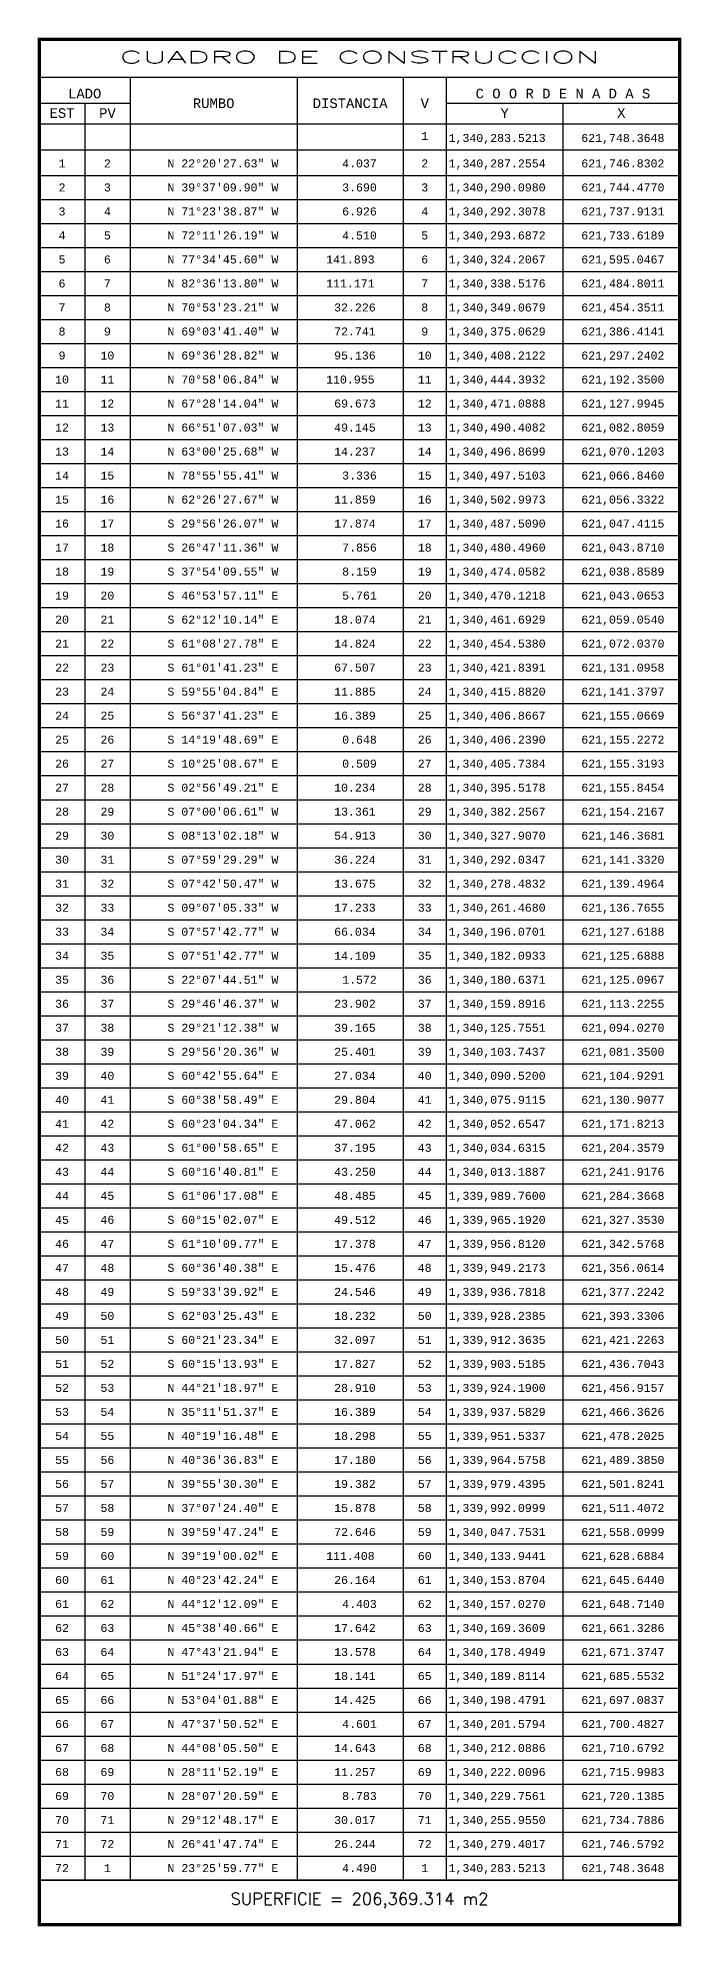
# Model space of a CAD drawing. Header units: millimetres. Extents: x 621035 to 622728, y 1339683 to 1340509.
# Drawn here: x 622527 to 622728, y 1339683 to 1340272 of the extents above; entities that cross this region are included whole.
import ezdxf
from ezdxf.enums import TextEntityAlignment as Align

# ---------------------------------------------------------------- set-up
doc = ezdxf.new("R2010")
doc.units = ezdxf.units.MM
for name, color, linetype in [('CVL_CUADCON', 1, 'Continuous'), ('CVL_CUADCON_LIN', 8, 'Continuous'), ('CVL_CUADCON_TIT', 1, 'Continuous'), ('CVL_CUADCON_TX', 2, 'Continuous')]:
    doc.layers.add(name, color=color, linetype=linetype)
doc.styles.add('HUECA1', font='hueca1.shx')
doc.styles.add('MONOTXT4', font='monotxt4.shx')

msp = doc.modelspace()

# ---------------------------------------------------------------- linework, layer by layer
at = {"layer": 'CVL_CUADCON', "color": 1, "linetype": 'Continuous', "const_width": 1, "flags": 128}
msp.add_lwpolyline([(622527.31, 1340271.92), (622727.25, 1340271.92), (622727.25, 1339683.01), (622527.31, 1339683.01)], close=True, dxfattribs=at)
at = {"layer": 'CVL_CUADCON', "color": 1, "linetype": 'Continuous', "const_width": 0.375, "flags": 128}
for points in [[(622527.31, 1340260.05), (622727.25, 1340260.05)], [(622527.31, 1340245.51), (622727.25, 1340245.51)], [(622527.31, 1339696.92), (622727.25, 1339696.92)]]:
    msp.add_lwpolyline(points, dxfattribs=at)
at = {"layer": 'CVL_CUADCON_LIN', "color": 8, "linetype": 'Continuous'}
for p, q in [((622555.64, 1340260.05), (622555.64, 1339696.92)), ((622607.81, 1340260.05), (622607.81, 1339696.92)), ((622640.92, 1340260.05), (622640.92, 1339696.92)), ((622654.39, 1340260.05), (622654.39, 1339696.92)), ((622527.31, 1340251.98), (622555.64, 1340251.98)), ((622541.46, 1340251.98), (622541.46, 1339696.92)), ((622654.39, 1340251.98), (622727.25, 1340251.98)), ((622690.82, 1340251.98), (622690.82, 1339696.92)), ((622527.31, 1340237.37), (622727.25, 1340237.37)), ((622527.31, 1340229.42), (622727.25, 1340229.42)), ((622527.31, 1340221.92), (622727.25, 1340221.92)), ((622527.31, 1340214.42), (622727.25, 1340214.42)), ((622527.31, 1340206.92), (622727.25, 1340206.92)), ((622527.31, 1340199.42), (622727.25, 1340199.42)), ((622527.31, 1340191.92), (622727.25, 1340191.92)), ((622527.31, 1340184.42), (622727.25, 1340184.42)), ((622527.31, 1340176.92), (622727.25, 1340176.92)), ((622527.31, 1340169.42), (622727.25, 1340169.42)), ((622527.31, 1340161.92), (622727.25, 1340161.92)), ((622527.31, 1340154.42), (622727.25, 1340154.42)), ((622527.31, 1340146.92), (622727.25, 1340146.92)), ((622527.31, 1340139.42), (622727.25, 1340139.42)), ((622527.31, 1340131.92), (622727.25, 1340131.92)), ((622527.31, 1340124.42), (622727.25, 1340124.42)), ((622527.31, 1340116.92), (622727.25, 1340116.92)), ((622527.31, 1340109.42), (622727.25, 1340109.42)), ((622527.31, 1340101.92), (622727.25, 1340101.92)), ((622527.31, 1340094.42), (622727.25, 1340094.42)), ((622527.31, 1340086.92), (622727.25, 1340086.92)), ((622527.31, 1340079.42), (622727.25, 1340079.42)), ((622527.31, 1340071.92), (622727.25, 1340071.92)), ((622527.31, 1340064.42), (622727.25, 1340064.42)), ((622527.31, 1340056.92), (622727.25, 1340056.92)), ((622527.31, 1340049.42), (622727.25, 1340049.42)), ((622527.31, 1340041.92), (622727.25, 1340041.92)), ((622527.31, 1340034.42), (622727.25, 1340034.42)), ((622527.31, 1340026.92), (622727.25, 1340026.92)), ((622527.31, 1340019.42), (622727.25, 1340019.42)), ((622527.31, 1340011.92), (622727.25, 1340011.92)), ((622527.31, 1340004.42), (622727.25, 1340004.42)), ((622527.31, 1339996.92), (622727.25, 1339996.92)), ((622527.31, 1339989.42), (622727.25, 1339989.42)), ((622527.31, 1339981.92), (622727.25, 1339981.92)), ((622527.31, 1339974.42), (622727.25, 1339974.42)), ((622527.31, 1339966.92), (622727.25, 1339966.92)), ((622527.31, 1339959.42), (622727.25, 1339959.42)), ((622527.31, 1339951.92), (622727.25, 1339951.92)), ((622527.31, 1339944.42), (622727.25, 1339944.42)), ((622527.31, 1339936.92), (622727.25, 1339936.92)), ((622527.31, 1339929.42), (622727.25, 1339929.42)), ((622527.31, 1339921.92), (622727.25, 1339921.92)), ((622527.31, 1339914.42), (622727.25, 1339914.42)), ((622527.31, 1339906.92), (622727.25, 1339906.92)), ((622527.31, 1339899.42), (622727.25, 1339899.42)), ((622527.31, 1339891.92), (622727.25, 1339891.92)), ((622527.31, 1339884.42), (622727.25, 1339884.42)), ((622527.31, 1339876.92), (622727.25, 1339876.92)), ((622527.31, 1339869.42), (622727.25, 1339869.42)), ((622527.31, 1339861.92), (622727.25, 1339861.92)), ((622527.31, 1339854.42), (622727.25, 1339854.42)), ((622527.31, 1339846.92), (622727.25, 1339846.92)), ((622527.31, 1339839.42), (622727.25, 1339839.42)), ((622527.31, 1339831.92), (622727.25, 1339831.92)), ((622527.31, 1339824.42), (622727.25, 1339824.42)), ((622527.31, 1339816.92), (622727.25, 1339816.92)), ((622527.31, 1339809.42), (622727.25, 1339809.42)), ((622527.31, 1339801.92), (622727.25, 1339801.92)), ((622527.31, 1339794.42), (622727.25, 1339794.42)), ((622527.31, 1339786.92), (622727.25, 1339786.92)), ((622527.31, 1339779.42), (622727.25, 1339779.42)), ((622527.31, 1339771.92), (622727.25, 1339771.92)), ((622527.31, 1339764.42), (622727.25, 1339764.42)), ((622527.31, 1339756.92), (622727.25, 1339756.92)), ((622527.31, 1339749.42), (622727.25, 1339749.42)), ((622527.31, 1339741.92), (622727.25, 1339741.92)), ((622527.31, 1339734.42), (622727.25, 1339734.42)), ((622527.31, 1339726.92), (622727.25, 1339726.92)), ((622527.31, 1339719.42), (622727.25, 1339719.42)), ((622527.31, 1339711.92), (622727.25, 1339711.92)), ((622527.31, 1339704.42), (622727.25, 1339704.42)), ((622527.31, 1339696.92), (622727.25, 1339696.92))]:
    msp.add_line(p, q, dxfattribs=at)

# ---------------------------------------------------------------- texts
at = {"layer": 'CVL_CUADCON_TIT', "color": 1, "style": 'HUECA1', "width": 1.758658}
msp.add_text('CUADRO DE CONSTRUCCION', height=3.75, dxfattribs=at).set_placement((622552.31, 1340264.5), (622702.25, 1340264.5), align=Align.FIT)
at = {"layer": 'CVL_CUADCON_TIT', "color": 1, "style": 'MONOTXT4'}
for s, p in [('LADO', (622541.46, 1340253.5)), ('C O O R D E N A D A S', (622690.81, 1340253.5)), ('EST', (622534.39, 1340247.41)), ('PV', (622548.56, 1340247.41)), ('Y', (622672.61, 1340247.41)), ('X', (622709.04, 1340247.41))]:
    msp.add_text(s, height=3, dxfattribs=at).set_placement(p, align=Align.CENTER)
at = {"layer": 'CVL_CUADCON_TIT', "color": 1}
for s, height, style, p in [('RUMBO', 3, 'MONOTXT4', (622581.74, 1340251.97)), ('DISTANCIA', 3, 'MONOTXT4', (622624.36, 1340251.97)), ('V', 3, 'MONOTXT4', (622647.66, 1340251.97)), ('SUPERFICIE = 206,369.314 m2', 3.75, 'HUECA1', (622627.28, 1339690.51))]:
    msp.add_text(s, height=height, dxfattribs=dict(at, style=style)).set_placement(p, align=Align.MIDDLE)
at = {"layer": 'CVL_CUADCON_TX', "color": 2, "style": 'MONOTXT4'}
for s, p in [('1', (622647.65, 1340240.49)), ('1', (622534.39, 1340231.92)), ('2', (622548.55, 1340231.92)), ('2', (622647.65, 1340231.92)), ('2', (622534.39, 1340224.42)), ('3', (622548.55, 1340224.42)), ('3', (622647.65, 1340224.42)), ('3', (622534.39, 1340216.92)), ('4', (622548.55, 1340216.92)), ('4', (622647.65, 1340216.92)), ('4', (622534.39, 1340209.42)), ('5', (622548.55, 1340209.42)), ('5', (622647.65, 1340209.42)), ('5', (622534.39, 1340201.92)), ('6', (622548.55, 1340201.92)), ('6', (622647.65, 1340201.92)), ('6', (622534.39, 1340194.42)), ('7', (622548.55, 1340194.42)), ('7', (622647.65, 1340194.42)), ('7', (622534.39, 1340186.92)), ('8', (622548.55, 1340186.92)), ('8', (622647.65, 1340186.92)), ('8', (622534.39, 1340179.42)), ('9', (622548.55, 1340179.42)), ('9', (622647.65, 1340179.42)), ('9', (622534.39, 1340171.92)), ('10', (622548.55, 1340171.92)), ('10', (622647.65, 1340171.92)), ('10', (622534.39, 1340164.42)), ('11', (622548.55, 1340164.42)), ('11', (622647.65, 1340164.42)), ('11', (622534.39, 1340156.92)), ('12', (622548.55, 1340156.92)), ('12', (622647.65, 1340156.92)), ('12', (622534.39, 1340149.42)), ('13', (622548.55, 1340149.42)), ('13', (622647.65, 1340149.42)), ('13', (622534.39, 1340141.92)), ('14', (622548.55, 1340141.92)), ('14', (622647.65, 1340141.92)), ('14', (622534.39, 1340134.42)), ('15', (622548.55, 1340134.42)), ('15', (622647.65, 1340134.42)), ('15', (622534.39, 1340126.92)), ('16', (622548.55, 1340126.92)), ('16', (622647.65, 1340126.92)), ('16', (622534.39, 1340119.42)), ('17', (622548.55, 1340119.42)), ('17', (622647.65, 1340119.42)), ('17', (622534.39, 1340111.92)), ('18', (622548.55, 1340111.92)), ('18', (622647.65, 1340111.92)), ('18', (622534.39, 1340104.42)), ('19', (622548.55, 1340104.42)), ('19', (622647.65, 1340104.42)), ('19', (622534.39, 1340096.92)), ('20', (622548.55, 1340096.92)), ('20', (622647.65, 1340096.92)), ('20', (622534.39, 1340089.42)), ('21', (622548.55, 1340089.42)), ('21', (622647.65, 1340089.42)), ('21', (622534.39, 1340081.92)), ('22', (622548.55, 1340081.92)), ('22', (622647.65, 1340081.92)), ('22', (622534.39, 1340074.42)), ('23', (622548.55, 1340074.42)), ('23', (622647.65, 1340074.42)), ('23', (622534.39, 1340066.92)), ('24', (622548.55, 1340066.92)), ('24', (622647.65, 1340066.92)), ('24', (622534.39, 1340059.42)), ('25', (622548.55, 1340059.42)), ('25', (622647.65, 1340059.42)), ('25', (622534.39, 1340051.92)), ('26', (622548.55, 1340051.92)), ('26', (622647.65, 1340051.92)), ('26', (622534.39, 1340044.42)), ('27', (622548.55, 1340044.42)), ('27', (622647.65, 1340044.42)), ('27', (622534.39, 1340036.92)), ('28', (622548.55, 1340036.92)), ('28', (622647.65, 1340036.92)), ('28', (622534.39, 1340029.42)), ('29', (622548.55, 1340029.42)), ('29', (622647.65, 1340029.42)), ('29', (622534.39, 1340021.92)), ('30', (622548.55, 1340021.92)), ('30', (622647.65, 1340021.92)), ('30', (622534.39, 1340014.42)), ('31', (622548.55, 1340014.42)), ('31', (622647.65, 1340014.42)), ('31', (622534.39, 1340006.92)), ('32', (622548.55, 1340006.92)), ('32', (622647.65, 1340006.92)), ('32', (622534.39, 1339999.42)), ('33', (622548.55, 1339999.42)), ('33', (622647.65, 1339999.42)), ('33', (622534.39, 1339991.92)), ('34', (622548.55, 1339991.92)), ('34', (622647.65, 1339991.92)), ('34', (622534.39, 1339984.42)), ('35', (622548.55, 1339984.42)), ('35', (622647.65, 1339984.42)), ('35', (622534.39, 1339976.92)), ('36', (622548.55, 1339976.92)), ('36', (622647.65, 1339976.92)), ('36', (622534.39, 1339969.42)), ('37', (622548.55, 1339969.42)), ('37', (622647.65, 1339969.42)), ('37', (622534.39, 1339961.92)), ('38', (622548.55, 1339961.92)), ('38', (622647.65, 1339961.92)), ('38', (622534.39, 1339954.42)), ('39', (622548.55, 1339954.42)), ('39', (622647.65, 1339954.42)), ('39', (622534.39, 1339946.92)), ('40', (622548.55, 1339946.92)), ('40', (622647.65, 1339946.92)), ('40', (622534.39, 1339939.42)), ('41', (622548.55, 1339939.42)), ('41', (622647.65, 1339939.42)), ('41', (622534.39, 1339931.92)), ('42', (622548.55, 1339931.92)), ('42', (622647.65, 1339931.92)), ('42', (622534.39, 1339924.42)), ('43', (622548.55, 1339924.42)), ('43', (622647.65, 1339924.42)), ('43', (622534.39, 1339916.92)), ('44', (622548.55, 1339916.92)), ('44', (622647.65, 1339916.92)), ('44', (622534.39, 1339909.42)), ('45', (622548.55, 1339909.42)), ('45', (622647.65, 1339909.42)), ('45', (622534.39, 1339901.92)), ('46', (622548.55, 1339901.92)), ('46', (622647.65, 1339901.92)), ('46', (622534.39, 1339894.42)), ('47', (622548.55, 1339894.42)), ('47', (622647.65, 1339894.42)), ('47', (622534.39, 1339886.92)), ('48', (622548.55, 1339886.92)), ('48', (622647.65, 1339886.92)), ('48', (622534.39, 1339879.42)), ('49', (622548.55, 1339879.42)), ('49', (622647.65, 1339879.42)), ('49', (622534.39, 1339871.92)), ('50', (622548.55, 1339871.92)), ('50', (622647.65, 1339871.92)), ('50', (622534.39, 1339864.42)), ('51', (622548.55, 1339864.42)), ('51', (622647.65, 1339864.42)), ('51', (622534.39, 1339856.92)), ('52', (622548.55, 1339856.92)), ('52', (622647.65, 1339856.92)), ('52', (622534.39, 1339849.42)), ('53', (622548.55, 1339849.42)), ('53', (622647.65, 1339849.42)), ('53', (622534.39, 1339841.92)), ('54', (622548.55, 1339841.92)), ('54', (622647.65, 1339841.92)), ('54', (622534.39, 1339834.42)), ('55', (622548.55, 1339834.42)), ('55', (622647.65, 1339834.42)), ('55', (622534.39, 1339826.92)), ('56', (622548.55, 1339826.92)), ('56', (622647.65, 1339826.92)), ('56', (622534.39, 1339819.42)), ('57', (622548.55, 1339819.42)), ('57', (622647.65, 1339819.42)), ('57', (622534.39, 1339811.92)), ('58', (622548.55, 1339811.92)), ('58', (622647.65, 1339811.92)), ('58', (622534.39, 1339804.42)), ('59', (622548.55, 1339804.42)), ('59', (622647.65, 1339804.42)), ('59', (622534.39, 1339796.92)), ('60', (622548.55, 1339796.92)), ('60', (622647.65, 1339796.92)), ('60', (622534.39, 1339789.42)), ('61', (622548.55, 1339789.42)), ('61', (622647.65, 1339789.42)), ('61', (622534.39, 1339781.92)), ('62', (622548.55, 1339781.92)), ('62', (622647.65, 1339781.92)), ('62', (622534.39, 1339774.42)), ('63', (622548.55, 1339774.42)), ('63', (622647.65, 1339774.42)), ('63', (622534.39, 1339766.92)), ('64', (622548.55, 1339766.92)), ('64', (622647.65, 1339766.92)), ('64', (622534.39, 1339759.42)), ('65', (622548.55, 1339759.42)), ('65', (622647.65, 1339759.42)), ('65', (622534.39, 1339751.92)), ('66', (622548.55, 1339751.92)), ('66', (622647.65, 1339751.92)), ('66', (622534.39, 1339744.42)), ('67', (622548.55, 1339744.42)), ('67', (622647.65, 1339744.42)), ('67', (622534.39, 1339736.92)), ('68', (622548.55, 1339736.92)), ('68', (622647.65, 1339736.92)), ('68', (622534.39, 1339729.42)), ('69', (622548.55, 1339729.42)), ('69', (622647.65, 1339729.42)), ('69', (622534.39, 1339721.92)), ('70', (622548.55, 1339721.92)), ('70', (622647.65, 1339721.92)), ('70', (622534.39, 1339714.42)), ('71', (622548.55, 1339714.42)), ('71', (622647.65, 1339714.42)), ('71', (622534.39, 1339706.92)), ('72', (622548.55, 1339706.92)), ('72', (622647.65, 1339706.92)), ('72', (622534.39, 1339699.42)), ('1', (622548.55, 1339699.42)), ('1', (622647.65, 1339699.42))]:
    msp.add_text(s, height=2.5, dxfattribs=at).set_placement(p, align=Align.CENTER)
for s, p in [('1,340,283.5213', (622655.11, 1340239.87)), ('621,748.3648', (622696.54, 1340239.87)), ('N 22%%d20\'27.63" W', (622567.31, 1340231.92)), ('4.037', (622621.86, 1340231.92)), ('1,340,287.2554', (622655.11, 1340231.92)), ('621,746.8302', (622696.54, 1340231.92)), ('N 39%%d37\'09.90" W', (622567.31, 1340224.42)), ('3.690', (622621.86, 1340224.42)), ('1,340,290.0980', (622655.11, 1340224.42)), ('621,744.4770', (622696.54, 1340224.42)), ('N 71%%d23\'38.87" W', (622567.31, 1340216.92)), ('6.926', (622621.86, 1340216.92)), ('1,340,292.3078', (622655.11, 1340216.92)), ('621,737.9131', (622696.54, 1340216.92)), ('N 72%%d11\'26.19" W', (622567.31, 1340209.42)), ('4.510', (622621.86, 1340209.42)), ('1,340,293.6872', (622655.11, 1340209.42)), ('621,733.6189', (622696.54, 1340209.42)), ('N 77%%d34\'45.60" W', (622567.31, 1340201.92)), ('141.893', (622616.86, 1340201.92)), ('1,340,324.2067', (622655.11, 1340201.92)), ('621,595.0467', (622696.54, 1340201.92)), ('N 82%%d36\'13.80" W', (622567.31, 1340194.42)), ('111.171', (622616.86, 1340194.42)), ('1,340,338.5176', (622655.11, 1340194.42)), ('621,484.8011', (622696.54, 1340194.42)), ('N 70%%d53\'23.21" W', (622567.31, 1340186.92)), ('32.226', (622619.36, 1340186.92)), ('1,340,349.0679', (622655.11, 1340186.92)), ('621,454.3511', (622696.54, 1340186.92)), ('N 69%%d03\'41.40" W', (622567.31, 1340179.42)), ('72.741', (622619.36, 1340179.42)), ('1,340,375.0629', (622655.11, 1340179.42)), ('621,386.4141', (622696.54, 1340179.42)), ('N 69%%d36\'28.82" W', (622567.31, 1340171.92)), ('95.136', (622619.36, 1340171.92)), ('1,340,408.2122', (622655.11, 1340171.92)), ('621,297.2402', (622696.54, 1340171.92)), ('N 70%%d58\'06.84" W', (622567.31, 1340164.42)), ('110.955', (622616.86, 1340164.42)), ('1,340,444.3932', (622655.11, 1340164.42)), ('621,192.3500', (622696.54, 1340164.42)), ('N 67%%d28\'14.04" W', (622567.31, 1340156.92)), ('69.673', (622619.36, 1340156.92)), ('1,340,471.0888', (622655.11, 1340156.92)), ('621,127.9945', (622696.54, 1340156.92)), ('N 66%%d51\'07.03" W', (622567.31, 1340149.42)), ('49.145', (622619.36, 1340149.42)), ('1,340,490.4082', (622655.11, 1340149.42)), ('621,082.8059', (622696.54, 1340149.42)), ('N 63%%d00\'25.68" W', (622567.31, 1340141.92)), ('14.237', (622619.36, 1340141.92)), ('1,340,496.8699', (622655.11, 1340141.92)), ('621,070.1203', (622696.54, 1340141.92)), ('N 78%%d55\'55.41" W', (622567.31, 1340134.42)), ('3.336', (622621.86, 1340134.42)), ('1,340,497.5103', (622655.11, 1340134.42)), ('621,066.8460', (622696.54, 1340134.42)), ('N 62%%d26\'27.67" W', (622567.31, 1340126.92)), ('11.859', (622619.36, 1340126.92)), ('1,340,502.9973', (622655.11, 1340126.92)), ('621,056.3322', (622696.54, 1340126.92)), ('S 29%%d56\'26.07" W', (622567.31, 1340119.42)), ('17.874', (622619.36, 1340119.42)), ('1,340,487.5090', (622655.11, 1340119.42)), ('621,047.4115', (622696.54, 1340119.42)), ('S 26%%d47\'11.36" W', (622567.31, 1340111.92)), ('7.856', (622621.86, 1340111.92)), ('1,340,480.4960', (622655.11, 1340111.92)), ('621,043.8710', (622696.54, 1340111.92)), ('S 37%%d54\'09.55" W', (622567.31, 1340104.42)), ('8.159', (622621.86, 1340104.42)), ('1,340,474.0582', (622655.11, 1340104.42)), ('621,038.8589', (622696.54, 1340104.42)), ('S 46%%d53\'57.11" E', (622567.31, 1340096.92)), ('5.761', (622621.86, 1340096.92)), ('1,340,470.1218', (622655.11, 1340096.92)), ('621,043.0653', (622696.54, 1340096.92)), ('S 62%%d12\'10.14" E', (622567.31, 1340089.42)), ('18.074', (622619.36, 1340089.42)), ('1,340,461.6929', (622655.11, 1340089.42)), ('621,059.0540', (622696.54, 1340089.42)), ('S 61%%d08\'27.78" E', (622567.31, 1340081.92)), ('14.824', (622619.36, 1340081.92)), ('1,340,454.5380', (622655.11, 1340081.92)), ('621,072.0370', (622696.54, 1340081.92)), ('S 61%%d01\'41.23" E', (622567.31, 1340074.42)), ('67.507', (622619.36, 1340074.42)), ('1,340,421.8391', (622655.11, 1340074.42)), ('621,131.0958', (622696.54, 1340074.42)), ('S 59%%d55\'04.84" E', (622567.31, 1340066.92)), ('11.885', (622619.36, 1340066.92)), ('1,340,415.8820', (622655.11, 1340066.92)), ('621,141.3797', (622696.54, 1340066.92)), ('S 56%%d37\'41.23" E', (622567.31, 1340059.42)), ('16.389', (622619.36, 1340059.42)), ('1,340,406.8667', (622655.11, 1340059.42)), ('621,155.0669', (622696.54, 1340059.42)), ('S 14%%d19\'48.69" E', (622567.31, 1340051.92)), ('0.648', (622621.86, 1340051.92)), ('1,340,406.2390', (622655.11, 1340051.92)), ('621,155.2272', (622696.54, 1340051.92)), ('S 10%%d25\'08.67" E', (622567.31, 1340044.42)), ('0.509', (622621.86, 1340044.42)), ('1,340,405.7384', (622655.11, 1340044.42)), ('621,155.3193', (622696.54, 1340044.42)), ('S 02%%d56\'49.21" E', (622567.31, 1340036.92)), ('10.234', (622619.36, 1340036.92)), ('1,340,395.5178', (622655.11, 1340036.92)), ('621,155.8454', (622696.54, 1340036.92)), ('S 07%%d00\'06.61" W', (622567.31, 1340029.42)), ('13.361', (622619.36, 1340029.42)), ('1,340,382.2567', (622655.11, 1340029.42)), ('621,154.2167', (622696.54, 1340029.42)), ('S 08%%d13\'02.18" W', (622567.31, 1340021.92)), ('54.913', (622619.36, 1340021.92)), ('1,340,327.9070', (622655.11, 1340021.92)), ('621,146.3681', (622696.54, 1340021.92)), ('S 07%%d59\'29.29" W', (622567.31, 1340014.42)), ('36.224', (622619.36, 1340014.42)), ('1,340,292.0347', (622655.11, 1340014.42)), ('621,141.3320', (622696.54, 1340014.42)), ('S 07%%d42\'50.47" W', (622567.31, 1340006.92)), ('13.675', (622619.36, 1340006.92)), ('1,340,278.4832', (622655.11, 1340006.92)), ('621,139.4964', (622696.54, 1340006.92)), ('S 09%%d07\'05.33" W', (622567.31, 1339999.42)), ('17.233', (622619.36, 1339999.42)), ('1,340,261.4680', (622655.11, 1339999.42)), ('621,136.7655', (622696.54, 1339999.42)), ('S 07%%d57\'42.77" W', (622567.31, 1339991.92)), ('66.034', (622619.36, 1339991.92)), ('1,340,196.0701', (622655.11, 1339991.92)), ('621,127.6188', (622696.54, 1339991.92)), ('S 07%%d51\'42.77" W', (622567.31, 1339984.42)), ('14.109', (622619.36, 1339984.42)), ('1,340,182.0933', (622655.11, 1339984.42)), ('621,125.6888', (622696.54, 1339984.42)), ('S 22%%d07\'44.51" W', (622567.31, 1339976.92)), ('1.572', (622621.86, 1339976.92)), ('1,340,180.6371', (622655.11, 1339976.92)), ('621,125.0967', (622696.54, 1339976.92)), ('S 29%%d46\'46.37" W', (622567.31, 1339969.42)), ('23.902', (622619.36, 1339969.42)), ('1,340,159.8916', (622655.11, 1339969.42)), ('621,113.2255', (622696.54, 1339969.42)), ('S 29%%d21\'12.38" W', (622567.31, 1339961.92)), ('39.165', (622619.36, 1339961.92)), ('1,340,125.7551', (622655.11, 1339961.92)), ('621,094.0270', (622696.54, 1339961.92)), ('S 29%%d56\'20.36" W', (622567.31, 1339954.42)), ('25.401', (622619.36, 1339954.42)), ('1,340,103.7437', (622655.11, 1339954.42)), ('621,081.3500', (622696.54, 1339954.42)), ('S 60%%d42\'55.64" E', (622567.31, 1339946.92)), ('27.034', (622619.36, 1339946.92)), ('1,340,090.5200', (622655.11, 1339946.92)), ('621,104.9291', (622696.54, 1339946.92)), ('S 60%%d38\'58.49" E', (622567.31, 1339939.42)), ('29.804', (622619.36, 1339939.42)), ('1,340,075.9115', (622655.11, 1339939.42)), ('621,130.9077', (622696.54, 1339939.42)), ('S 60%%d23\'04.34" E', (622567.31, 1339931.92)), ('47.062', (622619.36, 1339931.92)), ('1,340,052.6547', (622655.11, 1339931.92)), ('621,171.8213', (622696.54, 1339931.92)), ('S 61%%d00\'58.65" E', (622567.31, 1339924.42)), ('37.195', (622619.36, 1339924.42)), ('1,340,034.6315', (622655.11, 1339924.42)), ('621,204.3579', (622696.54, 1339924.42)), ('S 60%%d16\'40.81" E', (622567.31, 1339916.92)), ('43.250', (622619.36, 1339916.92)), ('1,340,013.1887', (622655.11, 1339916.92)), ('621,241.9176', (622696.54, 1339916.92)), ('S 61%%d06\'17.08" E', (622567.31, 1339909.42)), ('48.485', (622619.36, 1339909.42)), ('1,339,989.7600', (622655.11, 1339909.42)), ('621,284.3668', (622696.54, 1339909.42)), ('S 60%%d15\'02.07" E', (622567.31, 1339901.92)), ('49.512', (622619.36, 1339901.92)), ('1,339,965.1920', (622655.11, 1339901.92)), ('621,327.3530', (622696.54, 1339901.92)), ('S 61%%d10\'09.77" E', (622567.31, 1339894.42)), ('17.378', (622619.36, 1339894.42)), ('1,339,956.8120', (622655.11, 1339894.42)), ('621,342.5768', (622696.54, 1339894.42)), ('S 60%%d36\'40.38" E', (622567.31, 1339886.92)), ('15.476', (622619.36, 1339886.92)), ('1,339,949.2173', (622655.11, 1339886.92)), ('621,356.0614', (622696.54, 1339886.92)), ('S 59%%d33\'39.92" E', (622567.31, 1339879.42)), ('24.546', (622619.36, 1339879.42)), ('1,339,936.7818', (622655.11, 1339879.42)), ('621,377.2242', (622696.54, 1339879.42)), ('S 62%%d03\'25.43" E', (622567.31, 1339871.92)), ('18.232', (622619.36, 1339871.92)), ('1,339,928.2385', (622655.11, 1339871.92)), ('621,393.3306', (622696.54, 1339871.92)), ('S 60%%d21\'23.34" E', (622567.31, 1339864.42)), ('32.097', (622619.36, 1339864.42)), ('1,339,912.3635', (622655.11, 1339864.42)), ('621,421.2263', (622696.54, 1339864.42)), ('S 60%%d15\'13.93" E', (622567.31, 1339856.92)), ('17.827', (622619.36, 1339856.92)), ('1,339,903.5185', (622655.11, 1339856.92)), ('621,436.7043', (622696.54, 1339856.92)), ('N 44%%d21\'18.97" E', (622567.31, 1339849.42)), ('28.910', (622619.36, 1339849.42)), ('1,339,924.1900', (622655.11, 1339849.42)), ('621,456.9157', (622696.54, 1339849.42)), ('N 35%%d11\'51.37" E', (622567.31, 1339841.92)), ('16.389', (622619.36, 1339841.92)), ('1,339,937.5829', (622655.11, 1339841.92)), ('621,466.3626', (622696.54, 1339841.92)), ('N 40%%d19\'16.48" E', (622567.31, 1339834.42)), ('18.298', (622619.36, 1339834.42)), ('1,339,951.5337', (622655.11, 1339834.42)), ('621,478.2025', (622696.54, 1339834.42)), ('N 40%%d36\'36.83" E', (622567.31, 1339826.92)), ('17.180', (622619.36, 1339826.92)), ('1,339,964.5758', (622655.11, 1339826.92)), ('621,489.3850', (622696.54, 1339826.92)), ('N 39%%d55\'30.30" E', (622567.31, 1339819.42)), ('19.382', (622619.36, 1339819.42)), ('1,339,979.4395', (622655.11, 1339819.42)), ('621,501.8241', (622696.54, 1339819.42)), ('N 37%%d07\'24.40" E', (622567.31, 1339811.92)), ('15.878', (622619.36, 1339811.92)), ('1,339,992.0999', (622655.11, 1339811.92)), ('621,511.4072', (622696.54, 1339811.92)), ('N 39%%d59\'47.24" E', (622567.31, 1339804.42)), ('72.646', (622619.36, 1339804.42)), ('1,340,047.7531', (622655.11, 1339804.42)), ('621,558.0999', (622696.54, 1339804.42)), ('N 39%%d19\'00.02" E', (622567.31, 1339796.92)), ('111.408', (622616.86, 1339796.92)), ('1,340,133.9441', (622655.11, 1339796.92)), ('621,628.6884', (622696.54, 1339796.92)), ('N 40%%d23\'42.24" E', (622567.31, 1339789.42)), ('26.164', (622619.36, 1339789.42)), ('1,340,153.8704', (622655.11, 1339789.42)), ('621,645.6440', (622696.54, 1339789.42)), ('N 44%%d12\'12.09" E', (622567.31, 1339781.92)), ('4.403', (622621.86, 1339781.92)), ('1,340,157.0270', (622655.11, 1339781.92)), ('621,648.7140', (622696.54, 1339781.92)), ('N 45%%d38\'40.66" E', (622567.31, 1339774.42)), ('17.642', (622619.36, 1339774.42)), ('1,340,169.3609', (622655.11, 1339774.42)), ('621,661.3286', (622696.54, 1339774.42)), ('N 47%%d43\'21.94" E', (622567.31, 1339766.92)), ('13.578', (622619.36, 1339766.92)), ('1,340,178.4949', (622655.11, 1339766.92)), ('621,671.3747', (622696.54, 1339766.92)), ('N 51%%d24\'17.97" E', (622567.31, 1339759.42)), ('18.141', (622619.36, 1339759.42)), ('1,340,189.8114', (622655.11, 1339759.42)), ('621,685.5532', (622696.54, 1339759.42)), ('N 53%%d04\'01.88" E', (622567.31, 1339751.92)), ('14.425', (622619.36, 1339751.92)), ('1,340,198.4791', (622655.11, 1339751.92)), ('621,697.0837', (622696.54, 1339751.92)), ('N 47%%d37\'50.52" E', (622567.31, 1339744.42)), ('4.601', (622621.86, 1339744.42)), ('1,340,201.5794', (622655.11, 1339744.42)), ('621,700.4827', (622696.54, 1339744.42)), ('N 44%%d08\'05.50" E', (622567.31, 1339736.92)), ('14.643', (622619.36, 1339736.92)), ('1,340,212.0886', (622655.11, 1339736.92)), ('621,710.6792', (622696.54, 1339736.92)), ('N 28%%d11\'52.19" E', (622567.31, 1339729.42)), ('11.257', (622619.36, 1339729.42)), ('1,340,222.0096', (622655.11, 1339729.42)), ('621,715.9983', (622696.54, 1339729.42)), ('N 28%%d07\'20.59" E', (622567.31, 1339721.92)), ('8.783', (622621.86, 1339721.92)), ('1,340,229.7561', (622655.11, 1339721.92)), ('621,720.1385', (622696.54, 1339721.92)), ('N 29%%d12\'48.17" E', (622567.31, 1339714.42)), ('30.017', (622619.36, 1339714.42)), ('1,340,255.9550', (622655.11, 1339714.42)), ('621,734.7886', (622696.54, 1339714.42)), ('N 26%%d41\'47.74" E', (622567.31, 1339706.92)), ('26.244', (622619.36, 1339706.92)), ('1,340,279.4017', (622655.11, 1339706.92)), ('621,746.5792', (622696.54, 1339706.92)), ('N 23%%d25\'59.77" E', (622567.31, 1339699.42)), ('4.490', (622621.86, 1339699.42)), ('1,340,283.5213', (622655.11, 1339699.42)), ('621,748.3648', (622696.54, 1339699.42))]:
    msp.add_text(s, height=2.5, dxfattribs=at).set_placement(p)

doc.saveas('drawing.dxf')
